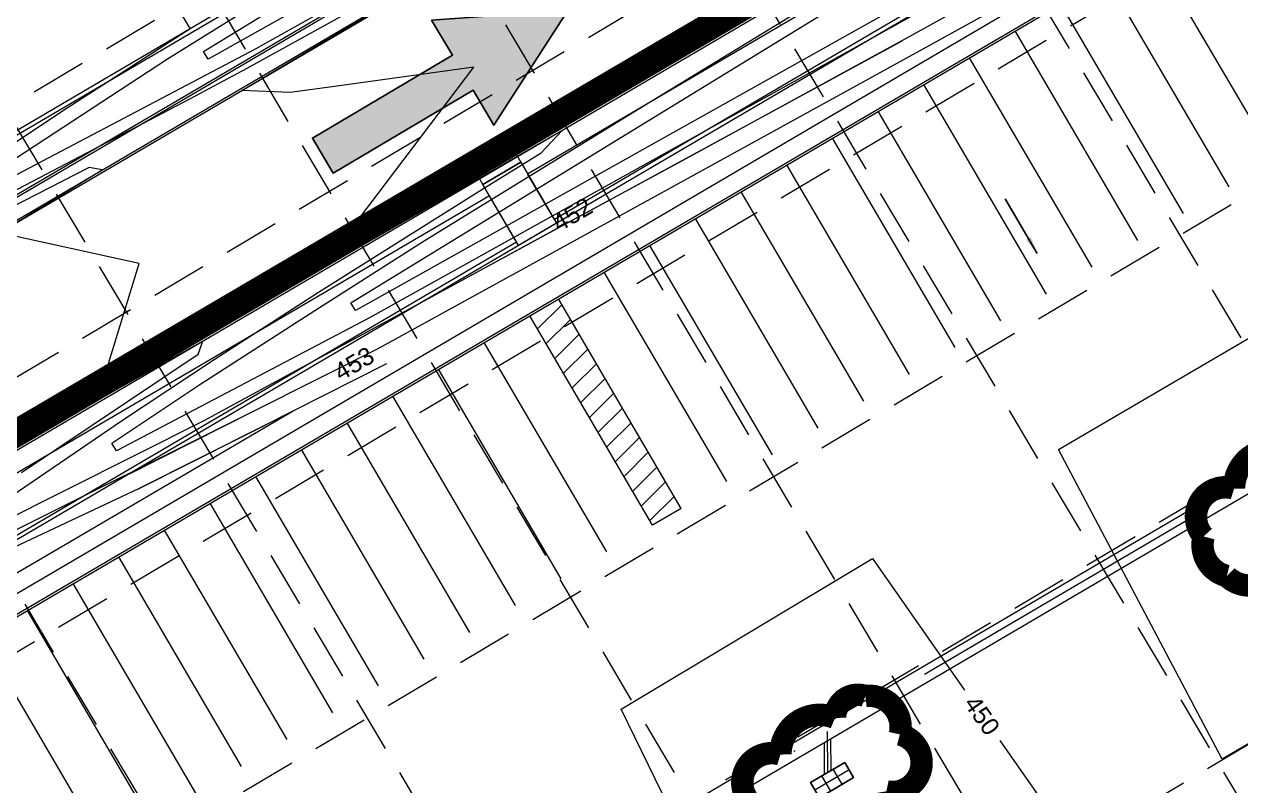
# Model space of a CAD drawing. Header units: inches. Extents: x 2527773 to 2531821, y 6906669 to 6910268.
# Drawn here: x 2529171 to 2529446.7, y 6909061.9 to 6909234.3 of the extents above; entities that cross this region are included whole.
import ezdxf
from ezdxf.enums import TextEntityAlignment as Align

# ---------------------------------------------------------------- set-up
doc = ezdxf.new("R2010")
doc.units = ezdxf.units.IN
doc.header["$MEASUREMENT"] = 0
for name, pattern in [('DASHED', [0.2286, 0.1524, -0.0762]), ('DGN Style 4', [136.947622, 68.431042, -34.215521, 0.085539, -34.215521]), ('HIDDEN', [0.009525, 0.00635, -0.003175])]:
    doc.linetypes.add(name, pattern=pattern)
for name, color, linetype, lineweight in [('50-Stm Txt', 253, 'Continuous', 13), ('CE-GRADE-25128 - CE-GRAD-CONT-MAJR-LABL-STD1', 1, 'Continuous', 30), ('CE-GRADE-25128 - CE-GRAD-CONT-MAJR-LINE', 1, 'Continuous', 80), ('CE-GRADE-25128 - CE-GRAD-CONT-MINR-LABL-STD1', 40, 'Continuous', 30), ('CE-GRADE-25128 - CE-GRAD-CONT-MINR-LINE', 40, 'Continuous', 53), ('CE-GRADE-25128 - CE-GRAD-FLOW', 40, 'Continuous', 30), ('CE-PUTIL-25128 - CE-UTIL-STRM-INLT', 251, 'Continuous', 13), ('CE-PUTIL-25128 - CE-UTIL-STRM-RCP-CL3-48IN', 251, 'DGN Style 4', 13), ('CE-PUTIL-25128 - CE-UTIL-STRM-WALL', 251, 'Continuous', 13), ('CE-SITE-25128 - a-paving', 251, 'Continuous', 0), ('CE-SITE-25128 - a-stripes', 251, 'Continuous', 0), ('CE-xutil-25128 - 34-St_ Structs', 253, 'Continuous', 13), ('CE-xutil-25128 - 57-Hatch2', 253, 'Continuous', 13), ('Level 13', 7, 'Continuous', 0)]:
    doc.layers.add(name, color=color, linetype=linetype, lineweight=lineweight)
for name, color, linetype in [('ARROWS', 252, 'Continuous'), ('GRID', 254, 'HIDDEN'), ('LEGEND', 7, 'Continuous'), ('LIMITS OF DISTURBANCE', 1, 'HIDDEN')]:
    doc.layers.add(name, color=color, linetype=linetype)
doc.styles.add('SC Dimension Text', font='Font 001.shx', dxfattribs={"height": 0.01})
doc.styles.get("Standard").update_dxf_attribs({"font": 'ARIAL.TTF'})
doc.styles.add('Style-Halff Sans', font='')
doc.styles.get('Style-Halff Sans').set_extended_font_data('Halff Sans')
doc.dimstyles.get("Standard").update_dxf_attribs({"dimtxt": 0.18, "dimasz": 0.18, "dimexe": 0.18, "dimexo": 0.0625, "dimgap": 0.09, "dimtad": 0, "dimtih": 1, "dimtoh": 1, "dimdec": 4, "dimzin": 0, "dimdsep": 46, "dimtxsty": 'SC Dimension Text', "dimcen": 0.09, "dimadec": 0, "dimazin": 0, "dimtfac": 1, "dimtdec": 4, "dimtofl": 0, "dimtmove": 0, "dimatfit": 3, "dimfxl": 0, "dimtolj": 1, "dimtzin": 0, "dimarcsym": 0})

# ---------------------------------------------------------------- blocks, each defined once
blk = doc.blocks.new('arrow')
blk.add_lwpolyline([(-67.01, -25.36), (-59.33, -25.42), (-59.57, -56.14), (-51.89, -56.2), (-51.65, -25.48), (-43.97, -25.54), (-55.3, -2.41), (-67.01, -25.36)], close=True)
at = {"color": 254}
for points in [[(-43.97, -25.54), (-67.01, -25.36), (-55.3, -2.41), (-67.01, -25.36)], [(-59.57, -56.14), (-51.89, -56.2), (-59.33, -25.42), (-51.65, -25.48)]]:
    blk.add_solid(points, dxfattribs=at)

msp = doc.modelspace()

# ---------------------------------------------------------------- hatches: boundary and pattern name
at = {"layer": 'CE-SITE-25128 - a-stripes', "lineweight": 0, "ltscale": 0.273403}
h = msp.add_hatch(dxfattribs=at)
h.set_pattern_fill('ANSI31', color=256, style=0)
h.set_pattern_definition([(44.785902026, (-2194545.4668, -381237.929), (2.6417234792, -2.6615403546), [])])
h.paths.add_polyline_path([(2529292.1, 6909172.08), (2529285.63, 6909168.28), (2529313.45, 6909120.84), (2529319.92, 6909124.63)], flags=16)
at = {"layer": 'CE-xutil-25128 - 34-St_ Structs', "linetype": 'Continuous'}
h = msp.add_hatch(dxfattribs=at)
h.set_pattern_fill('GRAVEL', color=256, style=0)
h.set_pattern_definition([(129.96, (2526853, 6909840.2), (150361.5, -182959.5), [1683.7, -334309.2]), (80.494, (2525771.5, 6911130.7), (-7020.9, -26916.6), [1541.3, -305670.6]), (28.105, (2526026, 6912650.8), (-328138.95, -173140.3), [1582, -408417.7]), (-20.42, (2527421.4, 6913396), (231435.2, -89115), [1564.3, -273661]), (-64.46, (2528887.5, 6912850.3), (19474.3, -33827.5), [1237, -253531.7]), (250.27, (2529420.7, 6911734), (-7020.9, -26916.6), [1533, -305679]), (213.56, (2528903.1, 6910291.1), (-308664.7, -206967.8), [985.1, -409629.8]), (175.85, (2528082.2, 6909746.6), (-139496.4, 7638), [1232.5, -305060]), (96.87, (2526207.5, 6915778), (5432.5, -87660.8), [1948.6, -147530.3]), (70.267, (2525974.3, 6917712.8), (-7020.87, -26916.6), [1667.5, -305544.4]), (30.83, (2526537, 6919282), (-7020, -26917), [1086, -37947]), (-14.62, (2527470, 6919840), (19474, -33828), [1332, -26050]), (-52.933, (2528758, 6919502.7), (84917.87, -108393.53), [1952, -312127.5]), (-78.41, (2529935, 6917945), (19474, -33828), [2072, -59936]), (-99.506, (2530350.6, 6915915.6), (-7020.9, -26916.6), [1741.5, -305470.3]), (216.02, (2530063, 6914198), (-141084.8, -106939.4), [1278.3, -214593]), (170.66, (2529029, 6913446.3), (-271972, 42192.6), [1394, -301085.5]), (131.27, (2527654, 6913672.5), (45969, -40738.5), [1499, -97712.4]), (114.228, (2526664.7, 6914799.4), (90350.4, -196054.3), [1166.4, -391719.5]), (129.963, (2518284, 6916039.2), (150361.5, -182959.53), [1683.1, -334309.8]), (80.494, (2517203, 6917329.2), (-7020.87, -26916.6), [1541, -305671]), (28.105, (2517457.4, 6918849), (-328138.95, -173140.29), [1582, -408417.6]), (-19.896, (2518853, 6919594.3), (257930.3, -96025.84), [1564.4, -300915]), (-65.258, (2520324, 6919062), (70876.1, -162226.8), [1246.6, -214624.8]), (250.267, (2520845.7, 6917929.7), (-7020.87, -26916.6), [1527.8, -305684]), (213.557, (2520329.9, 6916491.6), (-308664.7, -206967.82), [982.3, -409632.6]), (175.846, (2519511.3, 6915948.6), (-139496.44, 7638), [1229.8, -305062.9]), (129.963, (2515141, 6937631.6), (150361.48, -182959.53), [1682.7, -334310.2]), (80.494, (2514060.3, 6938921.4), (-7020.87, -26916.61), [1541.2, -305670.7]), (28.105, (2514314.8, 6940441.4), (-328138.95, -173140.29), [1581.3, -408418.3]), (-19.896, (2515709.6, 6941186.3), (257930.3, -96025.84), [1564, -300915.5]), (-65.258, (2517180.2, 6940654), (70876.14, -162226.76), [1247.3, -214624]), (250.267, (2517702.3, 6939521.3), (-7020.87, -26916.61), [1526.9, -305685]), (213.557, (2517186.7, 6938084), (-308664.7, -206967.82), [982.1, -409632.8]), (175.846, (2516368.3, 6937541.2), (-139496.44, 7638), [1229.7, -305063]), (129.963, (2528385, 6935934), (150361.48, -182959.53), [1009.8, -334983.1]), (80.494, (2527736.5, 6936707.8), (-7020.87, -26916.61), [925, -306287]), (28.105, (2527889.2, 6937620), (-328138.95, -173140.29), [949.7, -409049.9]), (-20.42, (2528727, 6938067.4), (231435.18, -89114.92), [937.8, -274287.5]), (-64.464, (2529606, 6937740.2), (19474.25, -33827.54), [742, -254026.6]), (250.267, (2529925.8, 6937070.6), (-7020.87, -26916.61), [919.6, -306292.3]), (213.557, (2529615.3, 6936205), (-308664.7, -206967.82), [591.4, -410023.5]), (175.846, (2529122.4, 6935878.1), (-139496.44, 7638), [738.7, -305554]), (129.963, (2529939.7, 6919651.7), (150361.5, -182959.53), [1683.1, -334309.8]), (80.494, (2528858.7, 6920941.8), (-7020.87, -26916.6), [1541.6, -305670.2]), (28.105, (2529113.3, 6922462.3), (-328138.95, -173140.29), [1581.6, -408418]), (-19.896, (2530508.3, 6923207.3), (257930.3, -96025.84), [1564.8, -300914.6]), (-65.258, (2531979.8, 6922674.8), (70876.1, -162226.8), [1247, -214624.5]), (250.267, (2532501.6, 6921542.4), (-7020.87, -26916.6), [1528, -305683.9]), (213.557, (2531985.7, 6920104), (-308664.7, -206967.82), [982.4, -409632.5]), (175.846, (2531167, 6919561), (-139496.44, 7638), [1229.7, -305063]), (129.963, (2522319.2, 6916093), (150361.5, -182959.53), [1683.7, -334309.2]), (80.494, (2521237.8, 6917383.5), (-7020.87, -26916.6), [1541.3, -305670.6]), (28.105, (2521492.3, 6918903.6), (-328138.95, -173140.3), [1582, -408417.7]), (-20.42, (2522887.7, 6919648.9), (231435.2, -89114.9), [1564.3, -273661]), (-64.464, (2524353.7, 6919103), (19474.25, -33827.5), [1237, -253531.7]), (250.267, (2524887, 6917987), (-7020.87, -26916.6), [1533, -305679]), (213.557, (2524369.4, 6916544), (-308664.7, -206967.82), [985.1, -409629.8]), (175.846, (2523548.4, 6915999.4), (-139496.44, 7638), [1232.6, -305060]), (129.963, (2517967.4, 6919912.7), (150361.48, -182959.53), [1683.7, -334309.2]), (80.494, (2516886, 6921203.2), (-7020.87, -26916.6), [1540.6, -305671.3]), (28.105, (2517140.3, 6922722.7), (-328138.95, -173140.29), [1582.3, -408417.2]), (-19.896, (2518536, 6923468), (257930.3, -96025.84), [1564, -300915.5]), (-65.258, (2520006.7, 6922936), (70876.1, -162226.76), [1246.8, -214624.6]), (250.267, (2520528.5, 6921803.5), (-7020.87, -26916.6), [1528, -305684]), (213.557, (2520012.6, 6920365.3), (-308664.7, -206967.82), [982.3, -409632.5]), (175.846, (2519194, 6919822.3), (-139496.44, 7638), [1229.8, -305062.8]), (129.963, (2531145.3, 6924499), (150361.48, -182959.53), [1683.1, -334309.8]), (80.494, (2530064.2, 6925789), (-7020.87, -26916.6), [1541.6, -305670.2]), (28.105, (2530318.8, 6927309.6), (-328138.95, -173140.29), [1581.6, -408418]), (-19.896, (2531714, 6928054.6), (257930.3, -96025.84), [1564.8, -300914.6]), (-65.258, (2533185.3, 6927522), (70876.14, -162226.76), [1247, -214624.5]), (250.267, (2533707.2, 6926389.7), (-7020.87, -26916.6), [1528, -305683.9]), (213.557, (2533191.3, 6924951.4), (-308664.7, -206967.82), [982.4, -409632.5]), (175.846, (2532372.7, 6924408.3), (-139496.44, 7638), [1229.7, -305063]), (40.813, (2525016.3, 6929232.5), (-74052.83, -66928), [1948.5, -335864.3]), (14.373, (2526491, 6930506), (-60011.1, -13094.77), [1671.3, -342678.3]), (-25.084, (2528110, 6930921), (125454.7, -61471.23), [1098.4, -305194.3]), (-71.345, (2529105, 6930455), (19474.3, -33827.5), [1348, -98468]), (250.267, (2529536, 6929178.3), (-7020.87, -26916.6), [1956, -305256]), (226.024, (2528875.5, 6927337.2), (-40536.85, -46922.3), [2066.7, -221343.4]), (199.49, (2527440.5, 6925850), (-60011, -13094.8), [1748, -97464]), (165.38, (2525793, 6925267), (19474, -33828), [1197, -26185]), (112.818, (2524634.8, 6925568.8), (70876.14, -162226.76), [1412.1, -313890]), (75.38, (2524087, 6926870), (19474, -33828), [1485, -26332]), (58.929, (2524462, 6928307.6), (-47557.7, -73838.9), [1164.2, -288883]), (96.872, (2520882.7, 6922798.4), (5432.5, -87660.8), [1948, -147531]), (70.267, (2520649.6, 6924732.3), (-7020.87, -26916.6), [1668.1, -305543.8]), (30.83, (2521213, 6926302), (-7020, -26917), [1085, -37947]), (-14.62, (2522145, 6926860), (19474, -33828), [1331, -26050]), (-52.933, (2523433.1, 6926522.7), (84917.87, -108393.53), [1952, -312127.6]), (-78.41, (2524610, 6924965), (19474, -33827.5), [2072, -59935]), (-99.506, (2525025.8, 6922935.2), (-7020.87, -26916.6), [1741, -305471]), (216.02, (2524738.3, 6921218), (-141084.8, -106939.4), [1279, -214592.5]), (170.657, (2523704, 6920466), (-271972, 42192.6), [1393.6, -301085.8]), (131.27, (2522329, 6920692), (45969.4, -40738.5), [1499.6, -97712]), (114.228, (2521339.6, 6921819.3), (90350.39, -196054.3), [1166, -391720]), (7.496, (2531727, 6936574), (-86506.2, -6183.8), [1948, -145832]), (-19.896, (2533658.6, 6936828.3), (257930.3, -96025.84), [1677.4, -300802]), (-57.343, (2535236, 6936257.5), (19474.25, -33827.54), [1093.7, -408905.8]), (255.38, (2535826, 6935337), (-33516, -20006), [1365, -26452]), (216.534, (2535481.6, 6934016), (-174600.77, -126945.06), [1971.6, -390914.3]), (192.31, (2533897, 6932842), (-33516, -20006), [2074.5, -59349]), (165.38, (2531870, 6932400), (19474, -33828), [1755, -25627]), (131.272, (2530173, 6932843), (45969.4, -40738.5), [1198, -98014]), (80.494, (2529382.6, 6933743.3), (-7020.87, -26916.61), [1406.1, -305805.8]), (42.107, (2529615, 6935130), (-33516, -20005.7), [1503, -98312.7]), (23.695, (2530729.9, 6936138), (-160559.04, -73111.84), [1174.6, -312905]), (129.963, (2531116.2, 6928387), (150361.48, -182959.53), [1683.3, -334309.6]), (80.494, (2530035, 6929677.2), (-7020.87, -26916.6), [1540.9, -305671]), (28.105, (2530289.5, 6931197), (-328138.95, -173140.29), [1582.1, -408417.5]), (-19.896, (2531685, 6931942.2), (257930.3, -96025.84), [1563.8, -300915.6]), (-65.258, (2533155.5, 6931410), (70876.14, -162226.76), [1247.3, -214624]), (250.267, (2533677.5, 6930277.3), (-7020.87, -26916.6), [1527.5, -305684.4]), (213.557, (2533161.8, 6928839.5), (-308664.7, -206967.82), [982.6, -409632.3]), (175.846, (2532343, 6928296.4), (-139496.44, 7638), [1230, -305062.6]), (7.496, (2521497.6, 6915457), (-86506.2, -6183.8), [1948, -145832]), (-19.896, (2523429.2, 6915711), (257930.3, -96025.84), [1677.4, -300802]), (-57.343, (2525006.5, 6915140.1), (19474.25, -33827.54), [1093.7, -408905.8]), (255.38, (2525597, 6914220), (-33516, -20006), [1365, -26452]), (216.534, (2525252.2, 6912898.7), (-174600.8, -126945.06), [1971.6, -390914.3]), (192.31, (2523668, 6911725), (-33516, -20006), [2074, -59349]), (165.38, (2521642, 6911283), (19474, -33828), [1755, -25626]), (131.27, (2519943, 6911726), (45969.4, -40738.5), [1197, -98014.6]), (80.494, (2519153.7, 6912625.6), (-7020.87, -26916.6), [1406.3, -305805.6]), (42.11, (2519386, 6914013), (-33516, -20005.7), [1503, -98313]), (23.695, (2520501, 6915020.5), (-160559.04, -73111.84), [1174.6, -312905]), (129.963, (2522285.2, 6928674.7), (150361.48, -182959.53), [1683.3, -334309.6]), (80.494, (2521204, 6929964.9), (-7020.87, -26916.6), [1540.8, -305671]), (28.105, (2521458.5, 6931484.5), (-328138.95, -173140.29), [1581.6, -408418]), (-20.42, (2522853.7, 6932229.6), (231435.18, -89114.92), [1564.1, -273661.2]), (-64.464, (2524319.5, 6931684), (19474.25, -33827.54), [1237, -253531.8]), (250.267, (2524852.7, 6930567.8), (-7020.87, -26916.6), [1532.2, -305679.7]), (213.557, (2524335.4, 6929125.6), (-308664.7, -206967.82), [985.1, -409629.8]), (175.846, (2523514.5, 6928581), (-139496.44, 7638), [1232, -305060.7]), (129.963, (2516090.2, 6913045.6), (150361.5, -182959.53), [1682.7, -334310.2]), (80.494, (2515009.4, 6914335.4), (-7020.87, -26916.6), [1541.2, -305670.7]), (28.105, (2515263.9, 6915855.4), (-328138.95, -173140.29), [1581.3, -408418.3]), (-19.896, (2516658.7, 6916600.3), (257930.3, -96025.84), [1564.6, -300914.8]), (-65.258, (2518130, 6916068), (70876.1, -162226.8), [1246.8, -214624.7]), (250.267, (2518651.8, 6914935.5), (-7020.87, -26916.6), [1528, -305684]), (213.557, (2518136, 6913497.3), (-308664.7, -206967.82), [982.3, -409632.6]), (175.846, (2517317.3, 6912954.3), (-139496.44, 7638), [1229.7, -305063]), (129.963, (2511531.8, 6914514.4), (150361.48, -182959.53), [1683.7, -334309.2]), (80.494, (2510450.3, 6915805), (-7020.87, -26916.6), [1540.6, -305671.3]), (28.105, (2510704.8, 6917324.3), (-328138.95, -173140.29), [1582.4, -408417.2]), (-19.896, (2512100.5, 6918069.8), (257930.3, -96025.84), [1564, -300915.5]), (-65.258, (2513571, 6917537.5), (70876.14, -162226.76), [1246.8, -214624.6]), (250.267, (2514093, 6916405.2), (-7020.87, -26916.6), [1528, -305684]), (213.557, (2513577, 6914967), (-308664.7, -206967.82), [982.4, -409632.5]), (175.846, (2512758.4, 6914424), (-139496.44, 7638), [1229.8, -305062.8]), (7.496, (2517294, 6933682), (-86506.2, -6183.8), [1948, -145832.3]), (-19.896, (2519225.4, 6933936.3), (257930.3, -96025.84), [1677.7, -300801.7]), (-57.343, (2520803, 6933365.4), (19474.25, -33827.54), [1094.1, -408905.5]), (255.38, (2521393, 6932444), (-33516, -20006), [1365, -26452]), (216.534, (2521048.8, 6931123.3), (-174600.77, -126945.06), [1971.2, -390914.7]), (192.31, (2519465, 6929950), (-33516, -20006), [2075, -59348]), (165.38, (2517438, 6929507), (19474, -33828), [1755, -25627]), (131.272, (2515739.5, 6929950), (45969.4, -40738.5), [1198, -98014]), (80.494, (2514949.4, 6930850.6), (-7020.87, -26916.61), [1406.1, -305805.8]), (42.107, (2515182, 6932237.4), (-33516, -20005.7), [1503, -98312.7]), (23.695, (2516296.7, 6933245.2), (-160559.04, -73111.84), [1174.6, -312905]), (129.963, (2509303.3, 6928387.6), (150361.48, -182959.53), [1683.3, -334309.6]), (80.494, (2508222, 6929677.8), (-7020.87, -26916.61), [1540.8, -305671]), (28.105, (2508476.6, 6931197.5), (-328138.95, -173140.29), [1582.1, -408417.5]), (-19.896, (2509872.1, 6931942.8), (257930.3, -96025.84), [1563.7, -300915.7]), (-65.258, (2511342.6, 6931410.6), (70876.14, -162226.76), [1246.7, -214624.7]), (250.267, (2511864.4, 6930278.4), (-7020.87, -26916.61), [1527.8, -305684]), (213.557, (2511348.5, 6928840.2), (-308664.7, -206967.82), [981.8, -409633]), (175.846, (2510530.3, 6928297.5), (-139496.44, 7638), [1230.2, -305062.5]), (7.496, (2512385, 6922809.7), (-86506.2, -6183.8), [1948, -145832]), (-19.896, (2514316.6, 6923063.8), (257930.3, -96025.84), [1677.4, -300802]), (-57.343, (2515893.9, 6922493), (19474.25, -33827.54), [1094.3, -408905.3]), (255.38, (2516484, 6921572), (-33516, -20006), [1364, -26453]), (216.534, (2516140, 6920251.5), (-174600.77, -126945.06), [1970.8, -390915]), (192.31, (2514556, 6919078), (-33516, -20006), [2075, -59348]), (165.38, (2512530, 6918636), (19474, -33828), [1755, -25626]), (131.272, (2510831, 6919079), (45969.4, -40738.5), [1197, -98015]), (80.494, (2510041.2, 6919978.6), (-7020.87, -26916.6), [1406.2, -305805.7]), (42.107, (2510273.4, 6921365.5), (-33516, -20005.7), [1503, -98312.7]), (23.695, (2511388.5, 6922373.3), (-160559.04, -73111.84), [1174.6, -312905]), (7.496, (2519592.6, 6939014), (-86506.2, -6183.84), [1948, -145832.3]), (-19.896, (2521524, 6939268), (257930.3, -96025.84), [1677.7, -300801.7]), (-57.343, (2523101.4, 6938697), (19474.25, -33827.54), [1093.7, -408906]), (255.38, (2523692, 6937776), (-33516, -20006), [1365, -26453]), (216.534, (2523347.1, 6936455.7), (-174600.77, -126945.06), [1971.5, -390914.3]), (192.31, (2521763, 6935282), (-33516, -20005.7), [2074.4, -59349]), (165.38, (2519736, 6934840), (19474, -33828), [1755, -25627]), (131.272, (2518038, 6935283), (45969.4, -40738.5), [1198, -98014]), (80.494, (2517248, 6936183), (-7020.87, -26916.61), [1405.4, -305806.5]), (42.107, (2517480, 6937569), (-33516, -20005.7), [1503.6, -98312]), (23.695, (2518595.7, 6938577.2), (-160559.04, -73111.84), [1174.4, -312905]), (96.872, (2505413, 6918481), (5432.5, -87660.8), [1948, -147531]), (70.267, (2505179.7, 6920415), (-7020.87, -26916.61), [1668, -305543.8]), (33.557, (2505742.9, 6921985.2), (-308664.7, -206967.82), [1084.9, -409530]), (-14.62, (2506647, 6922585), (19474, -33828), [1369, -26012]), (-53.72, (2507972, 6922239.3), (19474.25, -33827.5), [1974, -174447.7]), (-78.414, (2509140, 6920648), (19474, -33827.5), [2072, -59936]), (-99.506, (2509556, 6918618.6), (-7020.87, -26916.6), [1741.6, -305470.3]), (216.02, (2509268.3, 6916901), (-141084.8, -106939.4), [1278.8, -214592.6]), (170.657, (2508234, 6916149), (-271972.02, 42192.62), [1393.6, -301085.8]), (131.272, (2506859, 6916375), (45969.4, -40738.5), [1500, -97711.6]), (114.228, (2505869.4, 6917502.6), (90350.39, -196054.3), [1166.3, -391719.5]), (129.963, (2512989.4, 6932723), (150361.48, -182959.53), [1683.3, -334309.6]), (80.494, (2511908.3, 6934013.3), (-7020.87, -26916.61), [1540.8, -305671]), (28.105, (2512162.7, 6935533), (-328138.95, -173140.29), [1581.6, -408418]), (-20.42, (2513557.8, 6936278), (231435.18, -89114.92), [1564.1, -273661.2]), (-64.464, (2515023.7, 6935732.3), (19474.25, -33827.54), [1237, -253531.8]), (250.267, (2515557, 6934616.2), (-7020.87, -26916.61), [1532.2, -305679.7]), (213.557, (2515039.6, 6933174), (-308664.7, -206967.82), [985.1, -409629.8]), (175.846, (2514218.6, 6932629.4), (-139496.44, 7638), [1232.6, -305060]), (96.872, (2511466.4, 6925747.3), (5432.5, -87660.8), [1948, -147531]), (70.267, (2511233.4, 6927681.2), (-7020.87, -26916.61), [1668.1, -305543.8]), (30.83, (2511797, 6929251), (-7021, -26917), [1085, -37947]), (-14.62, (2512729, 6929808), (19474, -33828), [1331, -26050]), (-52.933, (2514016.9, 6929471.6), (84917.87, -108393.53), [1952, -312127.6]), (-78.414, (2515193, 6927914), (19474, -33827.5), [2072, -59935]), (-99.506, (2515609.6, 6925884), (-7020.87, -26916.6), [1741, -305471]), (216.02, (2515322, 6924167), (-141084.8, -106939.4), [1279, -214592.5]), (170.657, (2514287.6, 6923415), (-271972.02, 42192.62), [1393.6, -301085.8]), (131.272, (2512912.5, 6923641), (45969.4, -40738.5), [1499.6, -97712]), (114.228, (2511923.4, 6924768.2), (90350.39, -196054.3), [1166.5, -391719.4]), (129.963, (2506689.7, 6924075.5), (150361.48, -182959.53), [1683.7, -334309.2]), (80.494, (2505608.3, 6925366), (-7020.87, -26916.61), [1540.6, -305671.3]), (28.105, (2505862.7, 6926885.5), (-328138.95, -173140.29), [1582.3, -408417.2]), (-19.896, (2507258.4, 6927631), (257930.3, -96025.84), [1564, -300915.5]), (-65.258, (2508729, 6927098.7), (70876.14, -162226.76), [1246.8, -214624.6]), (250.267, (2509250.9, 6925966.3), (-7020.87, -26916.61), [1528, -305684]), (213.557, (2508735, 6924528), (-308664.7, -206967.82), [982.3, -409632.5]), (175.846, (2507916.3, 6923985), (-139496.44, 7638), [1229.8, -305062.8]), (129.963, (2508770.3, 6932882.3), (150361.48, -182959.53), [1683.3, -334309.6]), (80.494, (2507689.1, 6934172.5), (-7020.87, -26916.61), [1540.8, -305671]), (28.105, (2507943.6, 6935692.1), (-328138.95, -173140.29), [1581.6, -408418]), (-20.42, (2509338.7, 6936437.2), (231435.18, -89114.92), [1564.1, -273661.2]), (-64.464, (2510804.6, 6935891.5), (19474.25, -33827.54), [1237, -253531.8]), (250.267, (2511337.8, 6934775.4), (-7020.87, -26916.61), [1532.2, -305679.7]), (213.557, (2510820.5, 6933333.2), (-308664.7, -206967.82), [985.6, -409629.2]), (175.846, (2509999, 6932788.4), (-139496.44, 7638), [1232.2, -305060.4]), (129.963, (2503753.4, 6916321.6), (150361.48, -182959.53), [1010.4, -334982.6]), (80.494, (2503104.5, 6917096), (-7020.87, -26916.61), [924.5, -306287.3]), (28.105, (2503257.2, 6918007.8), (-328138.95, -173140.29), [949, -409050.6]), (-19.896, (2504094.3, 6918455), (257930.3, -96025.84), [938.7, -301540.7]), (-65.258, (2504977, 6918135.4), (70876.14, -162226.76), [748.3, -215123.2]), (250.267, (2505290.2, 6917455.8), (-7020.87, -26916.61), [916.7, -306295.2]), (213.557, (2504980.7, 6916593), (-308664.7, -206967.82), [589.5, -410025.4]), (175.846, (2504489.4, 6916267), (-139496.44, 7638), [737.9, -305554.8]), (129.963, (2509309, 6922390), (150361.48, -182959.53), [1009.8, -334983.1]), (80.494, (2508660.5, 6923164), (-7020.87, -26916.61), [925, -306287]), (28.105, (2508813.3, 6924076.2), (-328138.95, -173140.29), [949.7, -409049.9]), (-20.42, (2509651, 6924523.6), (231435.18, -89114.92), [937.8, -274287.5]), (-64.464, (2510530, 6924196.4), (19474.25, -33827.54), [742, -254026.6]), (250.267, (2510849.8, 6923526.8), (-7020.87, -26916.6), [919.6, -306292.3]), (213.557, (2510539.3, 6922661.2), (-308664.7, -206967.82), [591.4, -410023.5]), (175.846, (2510046.5, 6922334.3), (-139496.44, 7638), [738.7, -305554]), (129.963, (2515152, 6916897.5), (150361.48, -182959.53), [1009.8, -334983.1]), (80.494, (2514503.4, 6917671.5), (-7020.87, -26916.6), [925, -306287]), (28.105, (2514656.2, 6918583.7), (-328138.95, -173140.29), [949.7, -409049.9]), (-20.42, (2515494, 6919031), (231435.18, -89114.9), [937.8, -274287.5]), (-64.464, (2516372.8, 6918704), (19474.25, -33827.54), [742, -254026.6]), (250.267, (2516692.7, 6918034.3), (-7020.87, -26916.6), [919.6, -306292.3]), (213.557, (2516382.2, 6917168.7), (-308664.7, -206967.82), [591.4, -410023.5]), (175.846, (2515889.4, 6916841.8), (-139496.44, 7638), [738.7, -305554]), (129.963, (2526452.3, 6920943.8), (150361.5, -182959.53), [1683.3, -334309.6]), (80.494, (2525371, 6922234), (-7020.87, -26916.6), [1540.8, -305671]), (28.105, (2525625.6, 6923753.6), (-328138.95, -173140.29), [1581.6, -408418]), (-20.42, (2527020.7, 6924498.7), (231435.2, -89114.9), [1564.1, -273661.2]), (-64.464, (2528486.5, 6923953), (19474.25, -33827.54), [1237, -253531.8]), (250.267, (2529019.7, 6922837), (-7020.87, -26916.6), [1532.2, -305679.7]), (213.557, (2528502.4, 6921394.7), (-308664.7, -206967.82), [985.1, -409629.8]), (175.846, (2527681.5, 6920850.2), (-139496.44, 7638), [1232.6, -305060]), (129.963, (2528281.9, 6924144), (150361.48, -182959.53), [1010.4, -334982.6]), (80.494, (2527633, 6924918.4), (-7020.87, -26916.6), [924.5, -306287.3]), (28.105, (2527785.6, 6925830.3), (-328138.95, -173140.29), [949, -409050.6]), (-19.896, (2528622.7, 6926277.3), (257930.3, -96025.84), [938.7, -301540.7]), (-65.258, (2529505.4, 6925958), (70876.1, -162226.76), [748.3, -215123]), (250.267, (2529818.6, 6925278.3), (-7020.87, -26916.6), [916.7, -306295.2]), (213.557, (2529509.1, 6924415.4), (-308664.7, -206967.82), [589.5, -410025.4]), (175.846, (2529017.9, 6924089.5), (-139496.44, 7638), [737.9, -305554.8]), (96.872, (2523654, 6933896.3), (5432.5, -87660.8), [1948, -147531]), (70.267, (2523421, 6935830.2), (-7020.87, -26916.61), [1668, -305543.8]), (33.557, (2523984.1, 6937400.3), (-308664.7, -206967.82), [1084.9, -409530]), (-14.62, (2524888, 6938000), (19474, -33828), [1369, -26012]), (-53.72, (2526213, 6937654.4), (19474.25, -33827.54), [1974, -174447.7]), (-78.414, (2527381, 6936063), (19474, -33827.5), [2072, -59936]), (-99.506, (2527797.2, 6934033.7), (-7020.87, -26916.61), [1741.6, -305470.3]), (216.02, (2527509.6, 6932316), (-141084.8, -106939.37), [1278.8, -214592.6]), (170.657, (2526475.2, 6931564), (-271972.02, 42192.62), [1393.6, -301085.8]), (131.272, (2525100, 6931790), (45969.4, -40738.5), [1500, -97711.6]), (114.228, (2524110.6, 6932917.7), (90350.39, -196054.3), [1166.3, -391719.5]), (40.813, (2516696.5, 6927764.9), (-74052.83, -66928), [1948.5, -335864.3]), (14.373, (2518171.2, 6929038.4), (-60011.1, -13094.77), [1671.3, -342678.3]), (-25.084, (2519790.3, 6929453.3), (125454.7, -61471.23), [1098.4, -305194.3]), (-71.345, (2520785, 6928988), (19474.3, -33827.5), [1348, -98468]), (250.267, (2521216.2, 6927710.6), (-7020.87, -26916.6), [1956, -305256]), (226.024, (2520555.8, 6925869.5), (-40536.85, -46922.3), [2066.7, -221343.4]), (199.49, (2519121, 6924382), (-60011, -13094.8), [1748, -97464]), (165.38, (2517473, 6923800), (19474, -33828), [1197, -26185]), (112.818, (2516315, 6924101.2), (70876.14, -162226.76), [1412.1, -313890]), (75.38, (2515767, 6925403), (19474, -33828), [1485, -26332]), (58.929, (2516142.2, 6926840), (-47557.7, -73838.92), [1164.2, -288883])])
h.paths.add_polyline_path([(2529274.97, 6909197.97), (2529283.6, 6909203.03), (2529291.69, 6909189.23), (2529283.07, 6909184.17)])

# ---------------------------------------------------------------- linework, layer by layer
at = {"color": 35, "lineweight": 0}
for p, q in [((2529544.52, 6909412.4), (2529212.69, 6909226.37)), ((2529245.06, 6909171.16), (2529575.75, 6909373.73)), ((2529211.68, 6909228.1), (2529437.07, 6909366.36)), ((2529504.5, 6909314.16), (2529247.62, 6909170.27)), ((2529328.97, 6909287.72), (2529223.48, 6909228.74)), ((2529311.52, 6909215.87), (2529428.84, 6909287.52)), ((2529440.82, 6909274.34), (2529249.14, 6909167.68)), ((2529203.53, 6909226.44), (2529264.84, 6909264.69)), ((2529208.64, 6909233.28), (2529193.11, 6909259.77)), ((2529220.38, 6909219.29), (2529270.17, 6909249.06)), ((2529263.41, 6909247.42), (2529221.44, 6909224.26)), ((2529180.75, 6909215.34), (2529208.64, 6909233.28)), ((2529369.95, 6909230.47), (2529211.71, 6909144.47)), ((2529223.48, 6909228.74), (2529161.52, 6909196.15)), ((2529212.69, 6909226.37), (2529211.68, 6909228.1)), ((2529158.03, 6909196.69), (2529203.53, 6909226.44)), ((2529221.44, 6909224.26), (2529208.66, 6909217.42)), ((2529272.93, 6909224.59), (2529241.38, 6909220.16)), ((2529247.26, 6909190.68), (2529272.93, 6909224.59)), ((2529231.28, 6909218.81), (2529220.38, 6909219.29)), ((2529241.38, 6909220.16), (2529231.28, 6909218.81)), ((2529208.66, 6909217.42), (2529162.94, 6909193.5)), ((2529153.63, 6909197.34), (2529180.75, 6909215.34)), ((2529261.91, 6909185.35), (2529311.52, 6909215.87)), ((2529292.93, 6909210.24), (2529242.63, 6909181.33)), ((2529288.19, 6909205.14), (2529292.93, 6909210.24)), ((2529275.35, 6909197.22), (2529288.19, 6909205.14)), ((2529185.71, 6909201.83), (2529150.07, 6909183.65)), ((2529165.32, 6909187.01), (2529188.72, 6909201.31)), ((2529188.72, 6909201.31), (2529185.71, 6909201.83)), ((2529237.7, 6909173.57), (2529275.35, 6909197.22)), ((2529311.55, 6909193.91), (2529251.13, 6909160.81)), ((2529242.63, 6909181.33), (2529247.26, 6909190.68)), ((2529197.04, 6909180.11), (2529165.32, 6909187.01)), ((2529237.93, 6909170.16), (2529261.91, 6909185.35)), ((2529187.58, 6909149.06), (2529197.04, 6909180.11)), ((2529214.1, 6909158.38), (2529237.7, 6909173.57)), ((2529211.07, 6909152.81), (2529237.93, 6909170.16)), ((2529246.07, 6909169.44), (2529245.06, 6909171.16)), ((2529247.62, 6909170.27), (2529246.07, 6909169.44)), ((2529249.14, 6909167.68), (2529191.9, 6909137.68)), ((2529211.48, 6909162.49), (2529187.58, 6909149.06)), ((2529210.45, 6909159.57), (2529211.48, 6909162.49)), ((2529251.13, 6909160.81), (2529223.03, 6909146.66)), ((2529170.38, 6909132.76), (2529210.45, 6909159.57)), ((2529193.26, 6909144.6), (2529214.1, 6909158.38)), ((2529253.15, 6909157.36), (2529225.05, 6909143.21)), ((2529190.89, 6909139.41), (2529211.07, 6909152.81)), ((2529223.03, 6909146.66), (2529145.36, 6909107.92)), ((2529153.25, 6909117.34), (2529193.26, 6909144.6)), ((2529211.71, 6909144.47), (2529154.26, 6909115.61)), ((2529225.05, 6909143.21), (2529196.96, 6909129.05)), ((2529191.9, 6909137.68), (2529190.89, 6909139.41)), ((2529196.96, 6909129.05), (2529156.58, 6909110.09))]:
    msp.add_line(p, q, dxfattribs=at)
at = {"layer": '50-Stm Txt', "linetype": 'Continuous', "lineweight": 0, "ltscale": 200}
msp.add_line((2528996.21, 6909094.24), (2530436.74, 6909938.75), dxfattribs=at)
at = {"layer": 'CE-GRADE-25128 - CE-GRAD-CONT-MAJR-LINE', "color": 35, "linetype": 'Continuous', "lineweight": 0, "flags": 128}
for points in [[(2529494.66, 6909125.66), (2529508.18, 6909106.25), (2529442.54, 6909067.88), (2529405.41, 6909137.97), (2529462.74, 6909171.48), (2529486.68, 6909137.11)], [(2529392.12, 6909072.04), (2529406.68, 6909051.24), (2529340.29, 6909009.55), (2529306.3, 6909079.19), (2529363.26, 6909113.28), (2529384.12, 6909083.48)]]:
    msp.add_lwpolyline(points, dxfattribs=at)
at = {"layer": 'CE-GRADE-25128 - CE-GRAD-CONT-MINR-LINE', "color": 35, "linetype": 'Continuous', "lineweight": 0}
for p, q in [((2529462.13, 6909276.98), (2529136.32, 6909085.97)), ((2529231.99, 6909146.69), (2529160.94, 6909105.04)), ((2529196.96, 6909129.05), (2529156.58, 6909110.09))]:
    msp.add_line(p, q, dxfattribs=at)
at = {"layer": 'CE-GRADE-25128 - CE-GRAD-CONT-MINR-LINE', "color": 35, "linetype": 'Continuous', "lineweight": 0, "flags": 128}
for points in [[(2529752.53, 6909442.59), (2529579.22, 6909346.28), (2529372.09, 6909231.76)], [(2529462.13, 6909276.98), (2529374.02, 6909228.26)], [(2529372.09, 6909231.76), (2529320.11, 6909203.31), (2529290.83, 6909187.47), (2529261.73, 6909171.66)], [(2529374.02, 6909228.26), (2529311.55, 6909193.91), (2529251.13, 6909160.81), (2529223.03, 6909146.66), (2529194.94, 6909132.5)], [(2529231.99, 6909146.69), (2529196.73, 6909128.93)]]:
    msp.add_lwpolyline(points, dxfattribs=at)
at = {"layer": 'CE-PUTIL-25128 - CE-UTIL-STRM-INLT', "color": 5, "extrusion": (0, 0, -1)}
for p, q in [((2529357.98, 6909065.4), (2529350.22, 6909060.85)), ((2529356.41, 6909062.16), (2529354.38, 6909065.61)), ((2529353.82, 6909060.64), (2529351.8, 6909064.09))]:
    msp.add_line(p, q, dxfattribs=at)
at = {"layer": 'CE-PUTIL-25128 - CE-UTIL-STRM-INLT', "color": 5, "flags": 128}
msp.add_lwpolyline([(2529359, 6909063.68), (2529356.97, 6909067.13), (2529349.21, 6909062.58), (2529351.23, 6909059.13)], close=True, dxfattribs=at)
at = {"layer": 'CE-PUTIL-25128 - CE-UTIL-STRM-RCP-CL3-48IN', "color": 5, "lineweight": 0}
msp.add_line((2529353.03, 6909074.09), (2529353.09, 6909064.85), dxfattribs=at)
at = {"layer": 'CE-PUTIL-25128 - CE-UTIL-STRM-RCP-CL3-48IN', "color": 5, "lineweight": 0, "flags": 128}
msp.add_lwpolyline([(2530918.43, 6908915.77), (2530890.12, 6908963.09), (2530239.22, 6909451.42, 0.302205), (2530018.05, 6909463.97), (2528753.12, 6908722.39, 0.415961), (2528717.73, 6908585.03), (2528785.5, 6908471), (2528781.08, 6908463.12)], format="xyb", dxfattribs=at)
at = {"layer": 'CE-PUTIL-25128 - CE-UTIL-STRM-WALL', "color": 5, "lineweight": 0}
for p, q in [((2529147.58, 6908955.67), (2529452.21, 6909134.27)), ((2529149.35, 6908952.65), (2529453.98, 6909131.25)), ((2529352.3, 6909071.63), (2529352.34, 6909064.42)), ((2529353.79, 6909072.51), (2529353.84, 6909065.29))]:
    msp.add_line(p, q, dxfattribs=at)
at = {"layer": 'CE-SITE-25128 - a-paving', "lineweight": 0, "ltscale": 0.273403}
for p, q in [((2528248.91, 6908650.35), (2530297.74, 6909851.47)), ((2528249.16, 6908649.92), (2530297.99, 6909851.04)), ((2530321.07, 6909813.5), (2528271.64, 6908612.09)), ((2530321.32, 6909813.07), (2528271.9, 6908611.66)), ((2529140.02, 6909083.5), (2529895.29, 6909526.28)), ((2529140.7, 6909083.32), (2529895.11, 6909525.6))]:
    msp.add_line(p, q, dxfattribs=at)
at = {"layer": 'CE-SITE-25128 - a-paving', "color": 5, "lineweight": 0, "ltscale": 0.273403, "flags": 128}
msp.add_lwpolyline([(2529349.21, 6909062.58), (2529356.97, 6909067.13), (2529358.99, 6909063.68), (2529351.23, 6909059.13)], close=True, dxfattribs=at)
at = {"layer": 'CE-SITE-25128 - a-stripes', "lineweight": 0, "ltscale": 0.273403}
for p, q in [((2529454.5, 6909203.52), (2529426.68, 6909250.97)), ((2529444.15, 6909197.46), (2529416.33, 6909244.9)), ((2529433.79, 6909191.39), (2529405.98, 6909238.83)), ((2529423.44, 6909185.32), (2529395.63, 6909232.77)), ((2529413.09, 6909179.25), (2529385.27, 6909226.7)), ((2529402.74, 6909173.18), (2529374.92, 6909220.63)), ((2529392.38, 6909167.11), (2529364.57, 6909214.56)), ((2529382.03, 6909161.04), (2529354.22, 6909208.49)), ((2529371.68, 6909154.97), (2529343.86, 6909202.42)), ((2529361.33, 6909148.9), (2529333.51, 6909196.35)), ((2529350.98, 6909142.84), (2529323.16, 6909190.28)), ((2529340.62, 6909136.77), (2529312.81, 6909184.21)), ((2529330.27, 6909130.7), (2529302.46, 6909178.15)), ((2529319.92, 6909124.63), (2529292.1, 6909172.08)), ((2529313.45, 6909120.84), (2529285.63, 6909168.28)), ((2529303.1, 6909114.77), (2529275.28, 6909162.21)), ((2529292.74, 6909108.7), (2529264.93, 6909156.15)), ((2529282.39, 6909102.63), (2529254.58, 6909150.08)), ((2529272.04, 6909096.56), (2529244.22, 6909144.01)), ((2529261.69, 6909090.49), (2529233.87, 6909137.94)), ((2529251.34, 6909084.42), (2529223.52, 6909131.87)), ((2529240.98, 6909078.35), (2529213.17, 6909125.8)), ((2529319.92, 6909124.63), (2529313.45, 6909120.84)), ((2529230.63, 6909072.29), (2529202.82, 6909119.73)), ((2529220.28, 6909066.22), (2529192.46, 6909113.66)), ((2529209.93, 6909060.15), (2529182.11, 6909107.6)), ((2529199.57, 6909054.08), (2529171.76, 6909101.53)), ((2529189.22, 6909048.01), (2529161.41, 6909095.46))]:
    msp.add_line(p, q, dxfattribs=at)
at = {"layer": 'CE-xutil-25128 - 34-St_ Structs', "linetype": 'Continuous', "lineweight": 0, "flags": 128}
for points in [[(2529273.96, 6909199.7), (2529282.59, 6909204.76), (2529283.6, 6909203.03), (2529274.97, 6909197.97)], [(2529274.97, 6909197.97), (2529283.6, 6909203.03), (2529291.69, 6909189.23), (2529283.07, 6909184.17)]]:
    msp.add_lwpolyline(points, close=True, dxfattribs=at)
at = {"layer": 'CE-xutil-25128 - 57-Hatch2', "linetype": 'Continuous', "lineweight": 0, "flags": 128}
for points in [[(2529535.3, 6909347.11), (2529541.37, 6909336.76), (2529291.19, 6909190.09), (2529285.12, 6909200.44)], [(2529249.18, 6909241.97), (2529243.08, 6909252.38), (2528992.9, 6909105.71), (2528999, 6909095.3)], [(2529282.56, 6909185.03), (2529276.46, 6909195.44), (2529026.28, 6909048.78), (2529032.38, 6909038.37)]]:
    msp.add_lwpolyline(points, close=True, dxfattribs=at)
at = {"layer": 'GRID', "color": 252, "linetype": 'HIDDEN', "lineweight": 0, "ltscale": 2000}
for p, q in [((2527879.28, 6908450.57), (2530733.97, 6910145.81)), ((2527906.62, 6908404.53), (2530761.31, 6910099.76)), ((2527933.97, 6908358.48), (2530788.65, 6910053.72)), ((2527959.52, 6908311.58), (2530814.21, 6910006.82)), ((2527986.87, 6908265.54), (2530841.55, 6909960.78)), ((2528014.21, 6908219.5), (2530868.89, 6909914.74)), ((2529323.54, 6909370.72), (2530280.65, 6907759)), ((2529277.5, 6909343.38), (2530234.61, 6907731.66)), ((2529231.45, 6909316.03), (2530188.56, 6907704.31)), ((2529185.41, 6909288.69), (2530142.52, 6907676.97)), ((2529139.37, 6909261.35), (2530096.48, 6907649.63)), ((2529093.32, 6909234.01), (2530050.43, 6907622.29))]:
    msp.add_line(p, q, dxfattribs=at)
at = {"layer": 'LEGEND', "color": 170, "ltscale": 100, "const_width": 5.08}
for points in [[(2529445.24, 6909129.12, 0.520567), (2529445.24, 6909129.12, 0.765195), (2529438.32, 6909118.29, 0.417879), (2529443.57, 6909109.31, 0.6649), (2529455.87, 6909114.29, 0.744833), (2529469.23, 6909120.78, 0.975642), (2529472.3, 6909133.67, 0.520567), (2529464.47, 6909142.37, 0.520567), (2529457.62, 6909137.41, 0.540264), (2529445.24, 6909129.12)], [(2529342.42, 6909068.9, 0.520567), (2529342.42, 6909068.9, 0.765195), (2529335.5, 6909058.07, 0.417879), (2529340.75, 6909049.09, 0.6649), (2529353.06, 6909054.07, 0.744833), (2529366.42, 6909060.56, 0.975642), (2529369.48, 6909073.45, 0.520567), (2529361.65, 6909082.15, 0.520567), (2529354.8, 6909077.19, 0.540264), (2529342.42, 6909068.9)]]:
    msp.add_lwpolyline(points, format="xyb", close=True, dxfattribs=at)
at = {"layer": 'Level 13', "color": 7, "linetype": 'Continuous', "lineweight": 0}
for p, q in [((2530282.08, 6909862.57), (2528239.97, 6908665.39)), ((2530323.15, 6909793.92), (2528345.54, 6908634.55))]:
    msp.add_line(p, q, dxfattribs=at)
at = {"layer": 'LIMITS OF DISTURBANCE', "linetype": 'DASHED', "lineweight": 0, "ltscale": 200, "const_width": 6}
msp.add_lwpolyline([(2528332.36, 6908651.37), (2528888.03, 6907674.77), (2529627.31, 6908111.38), (2529767.82, 6907853.31), (2529803.13, 6907790.91), (2529843.97, 6907738.74), (2529892.79, 6907769.68), (2529843.96, 6907815.74), (2529662.39, 6908147.63), (2529567.23, 6908242.62), (2530796.16, 6908963.31), (2530836.37, 6908955.22), (2530841.61, 6908987.33), (2530829.91, 6909020.6), (2530361.77, 6909809.42, 0.353669), (2530319.01, 6909816.02), (2528338.87, 6908654.84)], format="xyb", close=True, dxfattribs=at)

# ---------------------------------------------------------------- block references
at = {"layer": 'ARROWS', "linetype": 'Continuous', "lineweight": 0, "xscale": 1.199999999810714, "yscale": 1.200000000186265, "zscale": 1.2, "rotation": 301.0587485007412}
msp.add_blockref('arrow', (2529330.92, 6909182.02), dxfattribs=at)

# ---------------------------------------------------------------- texts
at = {"layer": 'CE-GRADE-25128 - CE-GRAD-CONT-MAJR-LABL-STD1', "color": 35, "linetype": 'Continuous', "lineweight": 0}
msp.add_text('450', height=4, rotation=304.9841, dxfattribs=at).set_placement((2529388.12, 6909077.76), align=Align.MIDDLE_CENTER)
at = {"layer": 'CE-GRADE-25128 - CE-GRAD-CONT-MINR-LABL-STD1', "color": 35, "linetype": 'Continuous', "lineweight": 0}
for s, p in [('452', (2529295.23, 6909191.2)), ('453', (2529245.76, 6909157.43))]:
    msp.add_text(s, height=4, rotation=30.3813, dxfattribs=at).set_placement(p, align=Align.MIDDLE_CENTER)

# ---------------------------------------------------------------- leaders
at = {"layer": 'CE-GRADE-25128 - CE-GRAD-FLOW', "color": 7, "linetype": 'Continuous', "lineweight": 0}
msp.add_leader([(2529400.61, 6909182.37), (2529393.34, 6909194.76)], dimstyle='Standard', override={"dimtxt": 4, "dimasz": 4, "dimgap": 2, "dimtad": 1, "dimtxsty": 'Style-Halff Sans'}, dxfattribs=at)

doc.saveas('drawing.dxf')
